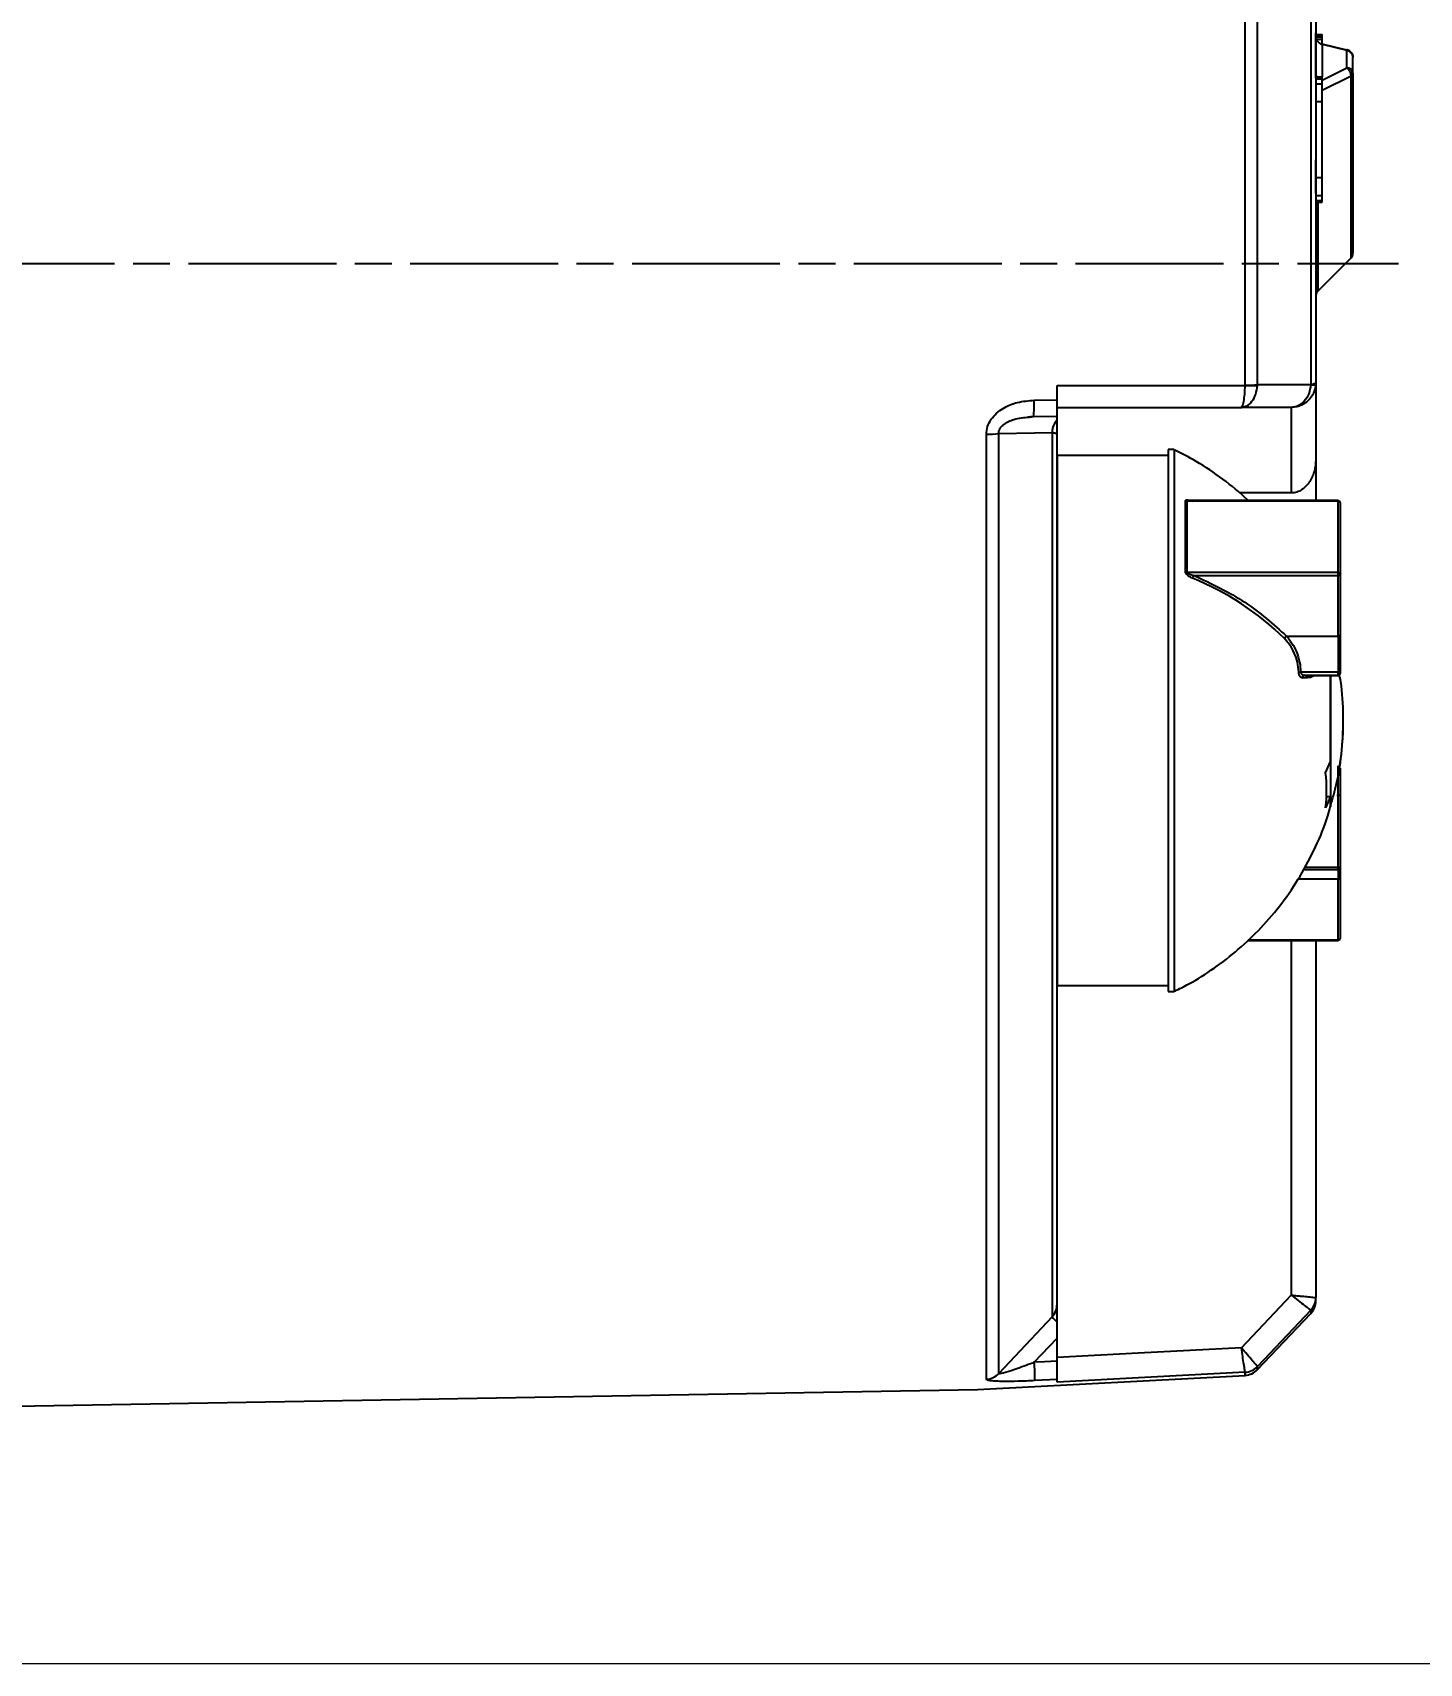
# Model space of a CAD drawing. Header units: millimetres. Extents: x 2016 to 4452, y 736 to 2459.
# Drawn here: x 3889.9 to 4002.5, y 2109.3 to 2241.7 of the extents above; entities that cross this region are included whole.
import ezdxf

# ---------------------------------------------------------------- set-up
doc = ezdxf.new("R2010")
doc.units = ezdxf.units.MM
doc.linetypes.add('AM_ISO08W050', pattern=[18, 12, -1.5, 3, -1.5])
doc.layers.add('AM_5', color=3, linetype='Continuous', lineweight=25)
doc.layers.add('AM_7', color=4, linetype='AM_ISO08W050', lineweight=25)
doc.styles.add('SLDTEXTSTYLE1', font='txt.shx', dxfattribs={"width": 0.7, "bigfont": 'gbcbig.shx'})
doc.dimstyles.new('SLDDIMSTYLE12$0', dxfattribs={"dimtxt": 12, "dimasz": 10, "dimexe": 0, "dimexo": 0.0625, "dimgap": 0.875, "dimtad": 1, "dimdec": 1, "dimlfac": 1.8, "dimrnd": 1e-09, "dimzin": 12, "dimdsep": 46, "dimtxsty": 'SLDTEXTSTYLE1', "dimcen": 0.09, "dimdle": 8.16, "dimclrd": 3, "dimclre": 3, "dimadec": 0, "dimazin": 3, "dimtfac": 1, "dimtdec": 1, "dimtofl": 0, "dimtmove": 0, "dimatfit": 3, "dimfxl": 0, "dimfrac": 2, "dimtolj": 1, "dimlwd": 5, "dimlwe": 5, "dimarcsym": 0})

# ---------------------------------------------------------------- blocks, each defined once
blk = doc.blocks.new('*D72')
at = {"layer": 'AM_5', "color": 3, "lineweight": 5, "transparency": 16777216}
blk.add_line((3835.16, 2336.75), (4022.73, 2336.75), dxfattribs=at)
at = {"layer": 'AM_5', "color": 3, "linetype": 'Continuous', "lineweight": 5, "transparency": 16777216}
for p, q in [((4022.73, 2326.75), (4022.73, 2119.32)), ((3835.16, 2109.32), (4022.73, 2109.32))]:
    blk.add_line(p, q, dxfattribs=at)
at = {"layer": 'AM_5', "color": 3, "transparency": 16777216}
for points in [[(4021.06, 2326.75), (4024.4, 2326.75), (4022.73, 2336.75)], [(4021.06, 2119.32), (4024.4, 2119.32), (4022.73, 2109.32)]]:
    blk.add_solid(points, dxfattribs=at)
at = {"layer": 'Defpoints', "color": 0, "transparency": 16777216}
for p in [(3835.1, 2336.75), (3835.1, 2109.32), (4022.73, 2109.32)]:
    blk.add_point(p, dxfattribs=at)
at = {"layer": 'AM_5', "color": 0, "transparency": 16777216, "insert": (4015.85, 2223.04), "char_height": 12, "attachment_point": 5, "rotation": 90, "style": 'SLDTEXTSTYLE1'}
blk.add_mtext('\\A1;230', dxfattribs=at)

msp = doc.modelspace()

# ---------------------------------------------------------------- linework, layer by layer
at = {"color": 7, "linetype": 'Continuous', "lineweight": 25}
for p, q in [((3994.067, 2237.992), (3994.067, 2241.623)), ((3994.067, 2241.502), (3994.567, 2241.502)), ((3994.067, 2241.374), (3994.567, 2241.374)), ((3994.067, 2241.311), (3994.567, 2241.311)), ((3994.095, 2241.119), (3994.567, 2241.119)), ((3994.567, 2241.374), (3994.567, 2241.502)), ((3994.567, 2241.123), (3994.567, 2241.374)), ((3994.567, 2241.119), (3994.567, 2241.311)), ((3994.567, 2240.724), (3994.567, 2241.119)), ((3994.567, 2240.991), (3994.567, 2241.119)), ((3994.567, 2240.703), (3994.567, 2240.991)), ((3994.567, 2240.703), (3996.567, 2240.235)), ((3996.567, 2240.235), (3994.567, 2240.703)), ((3994.567, 2240.703), (3994.567, 2238.051)), ((3996.567, 2238.789), (3996.567, 2240.235)), ((3996.799, 2240.179), (3996.612, 2240.256)), ((3996.799, 2240.179), (3996.612, 2240.256)), ((3997.003, 2239.937), (3997.031, 2239.854)), ((3997.05, 2239.796), (3997.034, 2239.861)), ((3997.05, 2239.781), (3997.067, 2239.649)), ((3997.067, 2238.356), (3997.067, 2239.649)), ((3994.067, 2238.051), (3994.567, 2238.051)), ((3994.067, 2237.913), (3994.567, 2237.913)), ((3994.567, 2237.786), (3996.567, 2238.789)), ((3994.567, 2236.974), (3996.921, 2238.153)), ((3994.567, 2237.913), (3994.567, 2238.051)), ((3994.567, 2237.502), (3994.567, 2237.913)), ((3996.92, 2223.388), (3996.921, 2238.153)), ((3994.067, 2237.502), (3994.567, 2237.502)), ((3994.067, 2236.065), (3994.567, 2236.065)), ((3994.567, 2229.883), (3994.567, 2236.065)), ((3994.067, 2228.584), (3994.067, 2231.328)), ((3994.067, 2229.883), (3994.567, 2229.883)), ((3994.067, 2228.447), (3994.567, 2228.447)), ((3994.067, 2228.035), (3994.567, 2228.035)), ((3994.067, 2228.018), (3994.567, 2228.018)), ((3994.067, 2227.898), (3994.567, 2227.898)), ((3994.213, 2227.898), (3994.213, 2220.681)), ((3994.567, 2228.035), (3994.567, 2228.447)), ((3994.213, 2220.681), (3996.92, 2223.388)), ((3973.067, 2211.85), (3973.067, 2213.026)), ((3973.067, 2213.026), (3988.321, 2213.024)), ((3988.322, 2213.042), (3988.321, 2213.024)), ((3989.327, 2213.024), (3989.331, 2213.093)), ((3989.331, 2213.093), (3993.653, 2213.085)), ((3993.653, 2213.085), (3993.655, 2213.125)), ((3994.067, 2213.245), (3994.06, 2213.085)), ((3971.201, 2211.817), (3973.067, 2211.85)), ((3988.018, 2211.245), (3988.246, 2211.307)), ((3988.018, 2211.245), (3988.062, 2211.298)), ((3970.668, 2210.476), (3971.161, 2210.523)), ((3970.829, 2210.453), (3971.149, 2210.502)), ((3971.149, 2210.502), (3973.067, 2210.535)), ((3973.067, 2211.245), (3988.018, 2211.245)), ((3973.067, 2209.061), (3973.067, 2210.236)), ((3992.067, 2211.245), (3988.018, 2211.245)), ((3992.067, 2211.245), (3992.067, 2204.294)), ((3968.331, 2209.129), (3972.655, 2209.212)), ((3982.067, 2207.33), (3973.067, 2207.33)), ((3982.567, 2207.83), (3982.067, 2207.83)), ((3982.067, 2207.83), (3982.067, 2170.273)), ((3982.567, 2207.83), (3982.567, 2170.273)), ((3994.067, 2206.994), (3994.067, 2203.68)), ((3983.488, 2197.878), (3983.488, 2203.666)), ((3995.867, 2203.68), (3983.582, 2203.68)), ((3983.583, 2203.646), (3983.583, 2197.864)), ((3983.583, 2203.646), (3995.867, 2203.646)), ((3992.067, 2204.294), (3987.841, 2204.294)), ((3995.867, 2203.68), (3995.867, 2203.621)), ((3995.867, 2203.646), (3995.867, 2203.68)), ((3995.867, 2197.864), (3995.867, 2203.646)), ((3996.067, 2200.446), (3996.067, 2203.48)), ((3996.067, 2200.891), (3996.067, 2203.48)), ((3996.067, 2197.752), (3996.067, 2200.891)), ((3983.583, 2197.864), (3995.867, 2197.864)), ((3984.154, 2197.611), (3995.867, 2197.611)), ((3995.867, 2197.611), (3995.867, 2197.864)), ((3995.867, 2192.678), (3995.867, 2197.611)), ((3996.067, 2192.82), (3996.067, 2197.752)), ((3991.687, 2192.678), (3995.867, 2192.678)), ((3995.867, 2192.678), (3995.867, 2189.754)), ((3995.867, 2189.754), (3992.842, 2189.754)), ((3993.218, 2189.305), (3992.971, 2189.272)), ((3993.141, 2189.497), (3995.867, 2189.497)), ((3993.144, 2189.5), (3993.264, 2189.517)), ((3993.144, 2189.5), (3995.867, 2189.5)), ((3995.263, 2182.5), (3995.264, 2189.497)), ((3995.267, 2178.83), (3995.267, 2189.497)), ((3995.867, 2189.559), (3995.867, 2189.754)), ((3995.867, 2189.5), (3995.867, 2189.559)), ((3995.867, 2189.497), (3995.867, 2189.5)), ((3994.855, 2181.587), (3995.263, 2182.5)), ((3995.867, 2173.926), (3995.867, 2182.162)), ((3996.067, 2181.943), (3996.067, 2181.959)), ((3995.263, 2179.672), (3994.855, 2178.759)), ((3994.931, 2179.672), (3995.263, 2179.672)), ((3995.263, 2178.83), (3995.263, 2179.672)), ((3995.767, 2179.784), (3996.067, 2179.784)), ((3995.232, 2178.83), (3995.267, 2178.83)), ((3995.867, 2172.97), (3992.622, 2172.97)), ((3993.061, 2173.732), (3995.867, 2173.732)), ((3993.144, 2173.926), (3995.867, 2173.926)), ((3995.867, 2173.791), (3995.867, 2173.926)), ((3995.867, 2173.732), (3995.867, 2173.791)), ((3995.867, 2173.74), (3995.867, 2173.732)), ((3995.867, 2173.732), (3995.867, 2172.97)), ((3995.867, 2168.038), (3995.867, 2172.97)), ((3996.067, 2170.768), (3996.067, 2173.907)), ((3996.067, 2173.112), (3996.067, 2173.617)), ((3996.067, 2168.179), (3996.067, 2173.112)), ((3982.067, 2170.273), (3982.067, 2163.83)), ((3982.567, 2170.273), (3982.567, 2163.83)), ((3996.067, 2168.179), (3996.067, 2170.768)), ((3988.519, 2167.979), (3995.867, 2167.979)), ((3988.58, 2168.038), (3995.867, 2168.038)), ((3992.067, 2167.979), (3992.066, 2139.204)), ((3994.067, 2167.979), (3994.066, 2139.004)), ((3995.867, 2167.979), (3995.867, 2168.038)), ((3995.867, 2168.014), (3995.867, 2167.979)), ((3973.067, 2164.33), (3982.067, 2164.33)), ((3982.067, 2163.83), (3982.567, 2163.83)), ((3988.017, 2134.925), (3992.066, 2139.204)), ((3994.064, 2139.006), (3994.066, 2139.004)), ((3972.655, 2137.431), (3968.331, 2132.845)), ((3993.654, 2137.976), (3989.331, 2133.407)), ((3989.331, 2133.16), (3993.655, 2137.716)), ((3993.655, 2137.975), (3993.654, 2137.976)), ((3993.655, 2137.975), (3993.655, 2137.716)), ((3971.215, 2133.754), (3973.066, 2135.719)), ((3973.066, 2133.848), (3973.066, 2135.719)), ((3989.331, 2133.407), (3989.329, 2133.409)), ((3989.331, 2133.16), (3989.331, 2133.407)), ((3966.593, 2131.556), (3988.321, 2132.694)), ((3973.066, 2132.355), (3971.267, 2132.264)), ((3988.321, 2132.944), (3973.066, 2132.142)), ((3973.066, 2132.142), (3973.066, 2132.355)), ((3988.321, 2132.944), (3988.321, 2132.943)), ((3988.321, 2132.694), (3988.321, 2132.943)), ((3837.066, 2129.295), (3966.593, 2131.556))]:
    msp.add_line(p, q, dxfattribs=at)
at = {"color": 7, "linetype": 'Continuous', "lineweight": 25, "flags": 128}
for points in [[(3989.331, 2213.093), (3989.331, 2218.778), (3989.331, 2224.479), (3989.331, 2230.175), (3989.331, 2235.842), (3989.331, 2241.458), (3989.331, 2246.999)], [(3988.322, 2213.042), (3988.322, 2218.649), (3988.322, 2224.274), (3988.322, 2229.895), (3988.322, 2235.488), (3988.322, 2241.033), (3988.322, 2246.509)], [(3993.655, 2246.034), (3993.655, 2240.658), (3993.655, 2235.208), (3993.655, 2229.706), (3993.655, 2224.176), (3993.655, 2218.641), (3993.655, 2213.125)], [(3994.567, 2240.703), (3994.583, 2240.717), (3994.598, 2240.724), (3994.612, 2240.725), (3994.625, 2240.718), (3994.635, 2240.706), (3994.643, 2240.688)], [(3967.321, 2132.383), (3967.321, 2133.341), (3967.321, 2134.669), (3967.321, 2136.362), (3967.321, 2138.414), (3967.321, 2140.815), (3967.321, 2143.556), (3967.321, 2146.625), (3967.321, 2150.01), (3967.321, 2153.697), (3967.321, 2157.67), (3967.321, 2161.914), (3967.321, 2166.41), (3967.321, 2171.139), (3967.321, 2176.084), (3967.321, 2181.222), (3967.321, 2186.533), (3967.321, 2191.995), (3967.321, 2197.585), (3967.321, 2203.281), (3967.322, 2209.058)], [(3968.331, 2132.845), (3968.331, 2133.797), (3968.331, 2135.119), (3968.331, 2136.803), (3968.331, 2138.844), (3968.331, 2141.233), (3968.331, 2143.96), (3968.331, 2147.014), (3968.331, 2150.382), (3968.331, 2154.05), (3968.331, 2158.003), (3968.331, 2162.225), (3968.331, 2166.698), (3968.331, 2171.404), (3968.331, 2176.323), (3968.331, 2181.435), (3968.331, 2186.719), (3968.331, 2192.153), (3968.331, 2197.715), (3968.331, 2203.381), (3968.331, 2209.129)], [(3972.655, 2209.212), (3972.655, 2203.533), (3972.655, 2197.942), (3972.655, 2192.463), (3972.655, 2187.122), (3972.655, 2181.941), (3972.655, 2176.945), (3972.655, 2172.156), (3972.655, 2167.594), (3972.655, 2163.282), (3972.655, 2159.237), (3972.655, 2155.478), (3972.655, 2152.023), (3972.655, 2148.886), (3972.655, 2146.081), (3972.655, 2143.622), (3972.655, 2141.518), (3972.655, 2139.781), (3972.655, 2138.416), (3972.655, 2137.431)], [(3973.067, 2207.33), (3973.067, 2207.261), (3973.067, 2206.865), (3973.067, 2206.123), (3973.067, 2205.049), (3973.067, 2203.658), (3973.067, 2201.975), (3973.067, 2200.027), (3973.067, 2197.846), (3973.067, 2195.468), (3973.067, 2192.931), (3973.067, 2190.277), (3973.067, 2187.551), (3973.067, 2184.796), (3973.067, 2182.059), (3973.067, 2179.383), (3973.067, 2176.813), (3973.067, 2174.391), (3973.067, 2172.157), (3973.067, 2170.148), (3973.067, 2168.395), (3973.067, 2166.93), (3973.067, 2165.774), (3973.067, 2164.948), (3973.067, 2164.465), (3973.067, 2164.33)], [(3995.867, 2197.864), (3995.906, 2197.862), (3995.943, 2197.856), (3995.978, 2197.846), (3996.008, 2197.832), (3996.033, 2197.815), (3996.052, 2197.795), (3996.063, 2197.774), (3996.067, 2197.752)], [(3988.017, 2134.925), (3979.645, 2134.485), (3973.066, 2134.139)], [(3973.066, 2133.848), (3972.03, 2133.796), (3971.215, 2133.754)]]:
    msp.add_lwpolyline(points, dxfattribs=at)
at = {"color": 7, "linetype": 'Continuous', "lineweight": 25}
for centre, radius, start, end in [((3996.607, 2240.209), 0.0477, 83.56953, 147.17328), ((3996.802, 2240.152), 0.0277, 97.12051, 149.18729), ((3994.453, 2238.22), 0.386, 180.21967, 206.01538), ((3996.598, 2238.32), 0.47, 4.40164, 93.81095), ((3996.818, 2238.381), 0.25, 294.15126, 354.20295), ((3996.567, 2223.742), 0.5, 314.99969, 359.99969), ((3994.567, 2220.328), 0.5, 134.99969, 179.99969), ((3988.824, 2222.897), 9.886, 267.083, 272.91637), ((3988.332, 2222.759), 9.717, 269.93747, 275.9006), ((3993.857, 2214.915), 1.842, 263.65489, 276.34449), ((3993.698, 2213.746), 0.622, 266.06012, 306.40262), ((3964.952, 2211.407), 6.263, 351.68842, 3.7557), ((3974.33, 2209.133), 1.677, 138.87029, 177.29865), ((3967.331, 2216.121), 7.063, 269.92223, 278.13872), ((3983.582, 2203.879), 0.233, 246.02224, 270.18014), ((3995.882, 2203.461), 0.185, 5.85563, 94.8496), ((3983.582, 2198.196), 0.331, 253.51988, 270.27832), ((3984.539, 2197.308), 0.49, 141.82926, 172.1209), ((3975.473, 2176.121), 22.921, 45.54722, 68.01561), ((3995.892, 2197.788), 0.179, 261.95022, 348.57794), ((3995.892, 2192.855), 0.179, 261.95022, 348.57794), ((3991.821, 2192.404), 0.305, 116.01, 165.05926), ((3992.814, 2190.22), 0.467, 252.26466, 273.46457), ((3993.164, 2189.306), 0.196, 95.78901, 189.85034), ((3995.913, 2189.527), 0.232, 48.45888, 101.56082), ((3995.867, 2189.7), 0.2, 269.98722, 359.98721), ((3995.867, 2189.697), 0.2, 269.99969, 359.99969), ((3971.788, 2185.83), 24.5, 350.87791, 359.99969), ((3983.338, 2180.173), 11.604, 352.99933, 7.00005), ((3995.917, 2175.626), 1.7, 268.31568, 275.06344), ((3995.87, 2173.936), 0.196, 268.95412, 358.91449), ((3995.892, 2173.147), 0.179, 261.95022, 348.57794), ((3995.892, 2168.215), 0.179, 261.95022, 348.57794), ((3995.882, 2168.198), 0.185, 265.14978, 354.14375), ((3992.561, 2139.007), 1.502, 316.65544, 359.93159), ((3992.573, 2139.005), 1.493, 316.39345, 359.98594), ((3992.566, 2138.748), 1.5, 316.49969, 359.99969), ((3981.187, 2145.691), 11.875, 224.06966, 226.85818), ((3944.532, 2132.071), 26.736, 0.41239, 3.60861), ((3988.239, 2134.446), 1.504, 273.13792, 316.44856), ((3988.243, 2134.442), 1.502, 272.97726, 316.40216), ((3967.244, 2133.887), 1.506, 272.92959, 316.19309), ((3988.243, 2134.192), 1.5, 272.99969, 316.49969)]:
    msp.add_arc(centre, radius, start, end, dxfattribs=at)
for points in [[(3994.067, 2307.321), (3994.067, 2307.231), (3994.067, 2307.051), (3994.067, 2305.596), (3994.067, 2303.29), (3994.067, 2300.076), (3994.067, 2296.01), (3994.067, 2291.132), (3994.067, 2285.498), (3994.067, 2279.17), (3994.067, 2272.219), (3994.067, 2264.721), (3994.067, 2256.76), (3994.067, 2248.424), (3994.067, 2239.806), (3994.067, 2231.003), (3994.067, 2222.105), (3994.067, 2216.198), (3994.067, 2213.245)], [(3994.067, 2241.236), (3994.072, 2241.189), (3994.082, 2241.096), (3994.146, 2241.019), (3994.178, 2240.98)], [(3997.067, 2238.356), (3997.067, 2237.26), (3997.067, 2235.069), (3997.067, 2232.188), (3997.067, 2229.658), (3997.067, 2227.542), (3997.067, 2225.86), (3997.067, 2224.65), (3997.067, 2223.885), (3997.067, 2223.79), (3997.067, 2223.742)], [(3994.067, 2213.245), (3994.067, 2213.167), (3994.067, 2213.011), (3994.067, 2211.744), (3994.067, 2209.813), (3994.067, 2207.933), (3994.067, 2206.994)], [(3984.154, 2197.611), (3985.596, 2196.931), (3988.479, 2195.572), (3990.618, 2193.643), (3991.687, 2192.678)]]:
    msp.add_open_spline(points, degree=3, dxfattribs=at)
for points, knots in [([(3994.198, 2240.981), (3994.17, 2241.008), (3994.113, 2241.062), (3994.089, 2241.126), (3994.077, 2241.157)], [0, 0, 0, 0, 0.5052965, 1, 1, 1, 1]), ([(3994.178, 2240.98), (3994.178, 2240.987), (3994.179, 2241.002), (3994.161, 2241.013), (3994.132, 2241.013), (3994.104, 2241.001), (3994.091, 2240.996)], [0, 0, 0, 0, 0.2336109, 0.4844564, 0.7436939, 1, 1, 1, 1]), ([(3994.178, 2240.98), (3994.203, 2240.95), (3994.256, 2240.887), (3994.386, 2240.78), (3994.495, 2240.733), (3994.567, 2240.703)], [0, 0, 0, 0, 0.233085, 0.4930073, 1, 1, 1, 1]), ([(3996.567, 2240.235), (3996.607, 2240.227), (3996.679, 2240.213), (3996.747, 2240.181), (3996.778, 2240.166)], [0, 0, 0, 0, 0.5446681, 1, 1, 1, 1]), ([(3996.778, 2240.166), (3996.821, 2240.138), (3996.91, 2240.079), (3996.995, 2239.955), (3997.055, 2239.809), (3997.062, 2239.708), (3997.067, 2239.649)], [0, 0, 0, 0, 0.2427138, 0.5154318, 0.7146901, 1, 1, 1, 1]), ([(3996.778, 2240.113), (3996.82, 2240.088), (3996.91, 2240.035), (3996.995, 2239.924), (3997.055, 2239.793), (3997.062, 2239.702), (3997.067, 2239.649)], [0, 0, 0, 0, 0.2421389, 0.5153871, 0.7139591, 1, 1, 1, 1]), ([(3997.044, 2239.816), (3997.047, 2239.808), (3997.066, 2239.755), (3997.066, 2239.698), (3997.067, 2239.649)], [0, 0, 0, 0, 0.1515723, 1, 1, 1, 1]), ([(3994.567, 2232.906), (3994.567, 2233.529), (3994.567, 2234.773), (3994.567, 2236.243), (3994.567, 2237.18), (3994.567, 2237.694), (3994.567, 2238.003), (3994.567, 2238.035), (3994.567, 2238.051)], [0, 0, 0, 0, 0.25015941, 0.49958066, 0.62466902, 0.74973011, 0.87480959, 1, 1, 1, 1]), ([(3996.895, 2238.356), (3996.88, 2238.4), (3996.847, 2238.496), (3996.765, 2238.625), (3996.667, 2238.73), (3996.599, 2238.77), (3996.567, 2238.789)], [0, 0, 0, 0, 0.239538, 0.5175571, 0.7682031, 1, 1, 1, 1]), ([(3996.921, 2238.153), (3996.921, 2238.185), (3996.921, 2238.25), (3996.904, 2238.321), (3996.895, 2238.356)], [0, 0, 0, 0, 0.49355373, 1, 1, 1, 1]), ([(3994.567, 2236.065), (3994.567, 2236.388), (3994.567, 2236.792), (3994.567, 2237.22), (3994.567, 2237.402), (3994.567, 2237.462), (3994.567, 2237.502)], [0, 0, 0, 0, 0.4996211, 0.6251499, 0.7494732, 1, 1, 1, 1]), ([(3994.567, 2227.898), (3994.567, 2227.901), (3994.567, 2227.907), (3994.567, 2227.995), (3994.567, 2228.223), (3994.567, 2228.745), (3994.567, 2229.697), (3994.567, 2231.138), (3994.567, 2232.316), (3994.567, 2232.906)], [0, 0, 0, 0, 0.06265322, 0.12530292, 0.25030366, 0.37521459, 0.50021885, 0.74968949, 1, 1, 1, 1]), ([(3994.567, 2228.447), (3994.567, 2228.487), (3994.567, 2228.546), (3994.567, 2228.726), (3994.567, 2229.155), (3994.567, 2229.559), (3994.567, 2229.883)], [0, 0, 0, 0, 0.2505117, 0.3752446, 0.5001647, 1, 1, 1, 1]), ([(3988.062, 2211.298), (3988.083, 2211.314), (3988.14, 2211.36), (3988.222, 2211.711), (3988.296, 2212.286), (3988.313, 2212.776), (3988.321, 2213.024)], [0, 0, 0, 0, 0.1562523, 0.4311744, 0.7127035, 1, 1, 1, 1]), ([(3988.246, 2211.307), (3988.323, 2211.322), (3988.557, 2211.367), (3988.899, 2211.712), (3989.219, 2212.286), (3989.291, 2212.776), (3989.327, 2213.024)], [0, 0, 0, 0, 0.138581, 0.419261, 0.7066865, 1, 1, 1, 1]), ([(3993.653, 2213.085), (3993.614, 2212.831), (3993.536, 2212.328), (3993.152, 2211.726), (3992.646, 2211.322), (3992.259, 2211.271), (3992.067, 2211.245)], [0, 0, 0, 0, 0.2577147, 0.5100976, 0.7565093, 1, 1, 1, 1]), ([(3994.06, 2213.085), (3994.016, 2212.846), (3993.923, 2212.355), (3993.481, 2211.775), (3992.98, 2211.442), (3992.509, 2211.275), (3992.221, 2211.256), (3992.067, 2211.245)], [0, 0, 0, 0, 0.24183895, 0.49912391, 0.70899919, 0.84445044, 1, 1, 1, 1]), ([(3967.322, 2209.058), (3967.342, 2209.268), (3967.383, 2209.701), (3967.703, 2210.282), (3968.14, 2210.787), (3968.842, 2211.292), (3969.874, 2211.717), (3970.747, 2211.783), (3971.201, 2211.817)], [0, 0, 0, 0, 0.1207862, 0.249076, 0.3731346, 0.5013753, 0.7404661, 1, 1, 1, 1]), ([(3973.067, 2210.535), (3973.067, 2210.542), (3973.067, 2210.556), (3973.067, 2210.671), (3973.067, 2210.908), (3973.067, 2211.321), (3973.067, 2211.675), (3973.067, 2211.85)], [0, 0, 0, 0, 0.150225, 0.2871088, 0.5005337, 0.7538342, 1, 1, 1, 1]), ([(3968.331, 2209.129), (3968.333, 2209.196), (3968.335, 2209.33), (3968.42, 2209.524), (3968.549, 2209.698), (3968.893, 2210.012), (3969.668, 2210.361), (3970.398, 2210.419), (3970.829, 2210.453)], [0, 0, 0, 0, 0.0635988, 0.1268625, 0.1941501, 0.267332, 0.5677277, 1, 1, 1, 1]), ([(3973.067, 2210.236), (3973.067, 2210.324), (3973.067, 2210.501), (3973.067, 2210.524), (3973.067, 2210.535)], [0, 0, 0, 0, 0.5015357, 1, 1, 1, 1]), ([(3972.655, 2209.212), (3972.761, 2209.193), (3972.928, 2209.164), (3973.046, 2209.111), (3973.06, 2209.078), (3973.067, 2209.061)], [0, 0, 0, 0, 0.4463965, 0.7099365, 1, 1, 1, 1]), ([(3973.066, 2138.492), (3973.066, 2138.882), (3973.066, 2139.323), (3973.066, 2140.022), (3973.066, 2140.249), (3973.066, 2140.487), (3973.066, 2140.734), (3973.066, 2140.991), (3973.066, 2141.179), (3973.066, 2141.362), (3973.066, 2141.684), (3973.066, 2142.202), (3973.066, 2142.834), (3973.066, 2143.417), (3973.066, 2143.912), (3973.066, 2144.34), (3973.066, 2144.679), (3973.066, 2145.025), (3973.066, 2145.379), (3973.066, 2145.74), (3973.066, 2146), (3973.066, 2146.25), (3973.066, 2146.771), (3973.066, 2147.644), (3973.066, 2148.752), (3973.066, 2150.034), (3973.067, 2151.434), (3973.067, 2152.835), (3973.067, 2153.72), (3973.067, 2154.496), (3973.067, 2155.371), (3973.067, 2156.571), (3973.067, 2157.617), (3973.067, 2158.483), (3973.067, 2159.158), (3973.067, 2159.841), (3973.067, 2160.533), (3973.067, 2161.234), (3973.067, 2161.73), (3973.067, 2162.173), (3973.067, 2163.623), (3973.067, 2166.137), (3973.067, 2169.687), (3973.067, 2173.118), (3973.067, 2176.521), (3973.067, 2180.187), (3973.067, 2185.267), (3973.067, 2192.111), (3973.067, 2200.447), (3973.067, 2206.19), (3973.067, 2209.061)], [0, 0, 0, 0, 0.0669054, 0.0756699, 0.0844343, 0.0931986, 0.1019628, 0.110727, 0.119491, 0.1204246, 0.1282783, 0.1499631, 0.1666235, 0.1807533, 0.1958166, 0.2037808, 0.2117449, 0.219709, 0.2276731, 0.2356371, 0.2436011, 0.2444503, 0.2516161, 0.2765316, 0.2974645, 0.315335, 0.3470796, 0.3706379, 0.3847586, 0.3894352, 0.4071383, 0.4252052, 0.4432721, 0.4527358, 0.4621996, 0.4716633, 0.481127, 0.4905907, 0.5000544, 0.5009281, 0.5082098, 0.5573213, 0.596775, 0.6369947, 0.6768853, 0.7110643, 0.7564848, 0.8376565, 0.9188283, 1, 1, 1, 1]), ([(3988.561, 2203.68), (3988.546, 2203.696), (3987.927, 2204.342), (3986.525, 2205.424), (3984.567, 2206.799), (3983.209, 2207.48), (3982.628, 2207.772)], [0, 0, 0, 0, 0.00919183, 0.37082136, 0.73055161, 1, 1, 1, 1]), ([(3994.067, 2206.994), (3994.043, 2206.687), (3993.996, 2206.072), (3993.675, 2205.35), (3993.3, 2204.858), (3992.946, 2204.557), (3992.532, 2204.339), (3992.222, 2204.309), (3992.067, 2204.294)], [0, 0, 0, 0, 0.24908402, 0.49841553, 0.62782199, 0.74923389, 0.87440408, 1, 1, 1, 1]), ([(3983.488, 2203.666), (3983.489, 2203.674), (3983.491, 2203.691), (3983.512, 2203.717), (3983.579, 2203.74), (3983.762, 2203.726), (3983.937, 2203.661), (3984.054, 2203.618)], [0, 0, 0, 0, 0.0577492, 0.1171536, 0.2515259, 0.5011744, 1, 1, 1, 1]), ([(3983.95, 2203.655), (3983.914, 2203.661), (3983.821, 2203.678), (3983.705, 2203.683), (3983.619, 2203.675), (3983.591, 2203.662), (3983.584, 2203.653), (3983.583, 2203.648), (3983.583, 2203.646)], [0, 0, 0, 0, 0.2547299, 0.6618691, 0.8675208, 0.9398473, 0.9708547, 1, 1, 1, 1]), ([(3996.067, 2197.715), (3996.067, 2197.808), (3996.067, 2197.99), (3996.067, 2198.364), (3996.067, 2198.547)], [0, 0, 0, 0, 0.5088221, 1, 1, 1, 1]), ([(3984.054, 2197.375), (3983.938, 2197.431), (3983.763, 2197.515), (3983.58, 2197.677), (3983.512, 2197.777), (3983.49, 2197.838), (3983.489, 2197.865), (3983.488, 2197.878)], [0, 0, 0, 0, 0.4973637, 0.7473602, 0.8823614, 0.9420119, 1, 1, 1, 1]), ([(3983.583, 2197.864), (3983.583, 2197.861), (3983.584, 2197.853), (3983.591, 2197.837), (3983.62, 2197.802), (3983.706, 2197.748), (3983.89, 2197.674), (3984.05, 2197.636), (3984.154, 2197.611)], [0, 0, 0, 0, 0.01994941, 0.04121068, 0.0909977, 0.23337847, 0.50065114, 1, 1, 1, 1]), ([(3996.067, 2191.981), (3996.067, 2192.374), (3996.067, 2193.167), (3996.067, 2194.601), (3996.067, 2196.141), (3996.067, 2197.202), (3996.067, 2197.727)], [0, 0, 0, 0, 0.2473879, 0.5, 0.7526121, 1, 1, 1, 1]), ([(3996.067, 2189.7), (3996.067, 2189.973), (3996.067, 2190.527), (3996.067, 2191.38), (3996.067, 2192.181), (3996.067, 2192.609), (3996.067, 2192.82)], [0, 0, 0, 0, 0.245589, 0.5, 0.754411, 1, 1, 1, 1]), ([(3992.671, 2189.775), (3992.648, 2190.038), (3992.6, 2190.563), (3992.331, 2191.322), (3991.971, 2191.983), (3991.674, 2192.316), (3991.526, 2192.483)], [0, 0, 0, 0, 0.2498124, 0.4998445, 0.7502398, 1, 1, 1, 1]), ([(3991.687, 2192.678), (3991.847, 2192.484), (3992.148, 2192.118), (3992.513, 2191.391), (3992.773, 2190.587), (3992.819, 2190.026), (3992.842, 2189.754)], [0, 0, 0, 0, 0.2650194, 0.5000669, 0.7573424, 1, 1, 1, 1]), ([(3992.971, 2189.272), (3992.938, 2189.281), (3992.872, 2189.298), (3992.79, 2189.394), (3992.735, 2189.494), (3992.702, 2189.582), (3992.678, 2189.678), (3992.674, 2189.743), (3992.671, 2189.775)], [0, 0, 0, 0, 0.24960183, 0.49829619, 0.62558928, 0.74862866, 0.87572186, 1, 1, 1, 1]), ([(3992.842, 2189.754), (3992.844, 2189.738), (3992.849, 2189.705), (3992.875, 2189.655), (3992.913, 2189.605), (3992.972, 2189.554), (3993.042, 2189.519), (3993.103, 2189.503), (3993.134, 2189.501), (3993.144, 2189.5)], [0, 0, 0, 0, 0.0985259, 0.2116632, 0.3444444, 0.5000064, 0.7493767, 0.9135439, 1, 1, 1, 1]), ([(3993.921, 2189.497), (3993.866, 2189.452), (3993.681, 2189.3), (3993.41, 2189.303), (3993.218, 2189.305)], [0, 0, 0, 0, 0.293654, 1, 1, 1, 1]), ([(3995.252, 2178.893), (3995.43, 2179.503), (3995.866, 2180.992), (3996.221, 2183.45), (3996.324, 2186.214), (3996.225, 2188.315), (3995.997, 2189.461), (3995.95, 2189.697)], [0, 0, 0, 0, 0.1742932, 0.4258292, 0.6790463, 0.9338996, 1, 1, 1, 1]), ([(3996.067, 2178.839), (3996.067, 2179.05), (3996.067, 2179.478), (3996.067, 2180.28), (3996.067, 2181.132), (3996.067, 2181.687), (3996.067, 2181.959)], [0, 0, 0, 0, 0.245589, 0.5, 0.754411, 1, 1, 1, 1]), ([(3996.067, 2173.932), (3996.067, 2174.457), (3996.067, 2175.518), (3996.067, 2177.058), (3996.067, 2178.493), (3996.067, 2179.286), (3996.067, 2179.678)], [0, 0, 0, 0, 0.2473879, 0.5, 0.7526121, 1, 1, 1, 1]), ([(3982.582, 2163.868), (3982.975, 2164.056), (3984.094, 2164.595), (3985.842, 2165.722), (3987.817, 2167.244), (3989.664, 2169.014), (3991.348, 2171.004), (3992.837, 2173.197), (3994.074, 2175.573), (3994.878, 2177.47), (3995.17, 2178.591), (3995.234, 2178.839)], [0, 0, 0, 0, 0.0647369, 0.184574, 0.3082168, 0.4349126, 0.5640589, 0.6951798, 0.827906, 0.9619593, 1, 1, 1, 1]), ([(3972.655, 2137.431), (3972.773, 2137.588), (3973.011, 2137.904), (3973.048, 2138.295), (3973.066, 2138.492)], [0, 0, 0, 0, 0.4980025, 1, 1, 1, 1]), ([(3973.066, 2137.026), (3973.066, 2137.293), (3973.066, 2137.693), (3973.066, 2138.096), (3973.066, 2138.304), (3973.066, 2138.411), (3973.066, 2138.466), (3973.066, 2138.484), (3973.066, 2138.49), (3973.066, 2138.492)], [0, 0, 0, 0, 0.4993103, 0.7495576, 0.8718956, 0.9598674, 0.9876457, 0.9957508, 1, 1, 1, 1]), ([(3992.066, 2139.204), (3992.223, 2139.189), (3992.516, 2139.16), (3992.995, 2139.113), (3993.501, 2139.061), (3993.942, 2139.018), (3994.024, 2139.01), (3994.064, 2139.006)], [0, 0, 0, 0, 0.15551031, 0.29095879, 0.50091181, 0.75791394, 1, 1, 1, 1]), ([(3992.066, 2139.204), (3992.262, 2139.053), (3992.655, 2138.749), (3993.167, 2138.353), (3993.55, 2138.057), (3993.619, 2138.003), (3993.654, 2137.976)], [0, 0, 0, 0, 0.24337493, 0.48973466, 0.74220134, 1, 1, 1, 1]), ([(3973.066, 2135.719), (3973.066, 2135.946), (3973.066, 2136.4), (3973.066, 2136.817), (3973.066, 2137.026)], [0, 0, 0, 0, 0.5011047, 1, 1, 1, 1]), ([(3989.329, 2133.409), (3989.297, 2133.446), (3989.234, 2133.518), (3988.917, 2133.885), (3988.497, 2134.37), (3988.177, 2134.741), (3988.017, 2134.925)], [0, 0, 0, 0, 0.2578222, 0.5102459, 0.7566012, 1, 1, 1, 1]), ([(3988.321, 2132.944), (3988.314, 2132.992), (3988.299, 2133.086), (3988.226, 2133.566), (3988.128, 2134.2), (3988.054, 2134.684), (3988.017, 2134.925)], [0, 0, 0, 0, 0.2578222, 0.5102459, 0.7566012, 1, 1, 1, 1]), ([(3971.215, 2133.754), (3971.11, 2133.713), (3970.548, 2133.496), (3969.703, 2133.189), (3968.997, 2132.955), (3968.759, 2132.89), (3968.749, 2132.887), (3968.713, 2132.877), (3968.59, 2132.846), (3968.443, 2132.816), (3968.338, 2132.814), (3968.333, 2132.834), (3968.331, 2132.845)], [0, 0, 0, 0, 0.09384328, 0.49978088, 0.74913681, 0.74953243, 0.75240386, 0.76012185, 0.78835666, 0.88792993, 0.94394913, 1, 1, 1, 1]), ([(3973.066, 2132.355), (3973.066, 2132.393), (3973.066, 2132.468), (3973.066, 2132.803), (3973.066, 2133.177), (3973.066, 2133.527), (3973.066, 2133.738), (3973.066, 2133.848)], [0, 0, 0, 0, 0.2464434, 0.4994501, 0.7124688, 0.8495561, 1, 1, 1, 1]), ([(3971.267, 2132.264), (3970.806, 2132.243), (3969.917, 2132.203), (3968.867, 2132.193), (3968.153, 2132.211), (3967.703, 2132.245), (3967.381, 2132.3), (3967.341, 2132.356), (3967.321, 2132.383)], [0, 0, 0, 0, 0.2593479, 0.4990824, 0.6285124, 0.7489001, 0.8765066, 1, 1, 1, 1])]:
    msp.add_open_spline(points, degree=3, knots=knots, dxfattribs=at)
at = {"layer": 'AM_7'}
msp.add_line((3362.567, 2222.928), (4000.784, 2222.928), dxfattribs=at)

# ---------------------------------------------------------------- dimensions: what is measured, and where the dimension line sits
at = {"layer": 'AM_5'}
dim = msp.add_linear_dim(base=(4022.729, 2109.321), p1=(3835.102, 2336.751), p2=(3835.101, 2109.321), angle=90, text='230', dimstyle='SLDDIMSTYLE12$0', override={"dimlfac": 1, "dimpost": ''}, dxfattribs=at)
dim.commit()
dim.dimension.update_dxf_attribs({"geometry": '*D72', "text_midpoint": (4015.854, 2223.036)})

doc.saveas('drawing.dxf')
